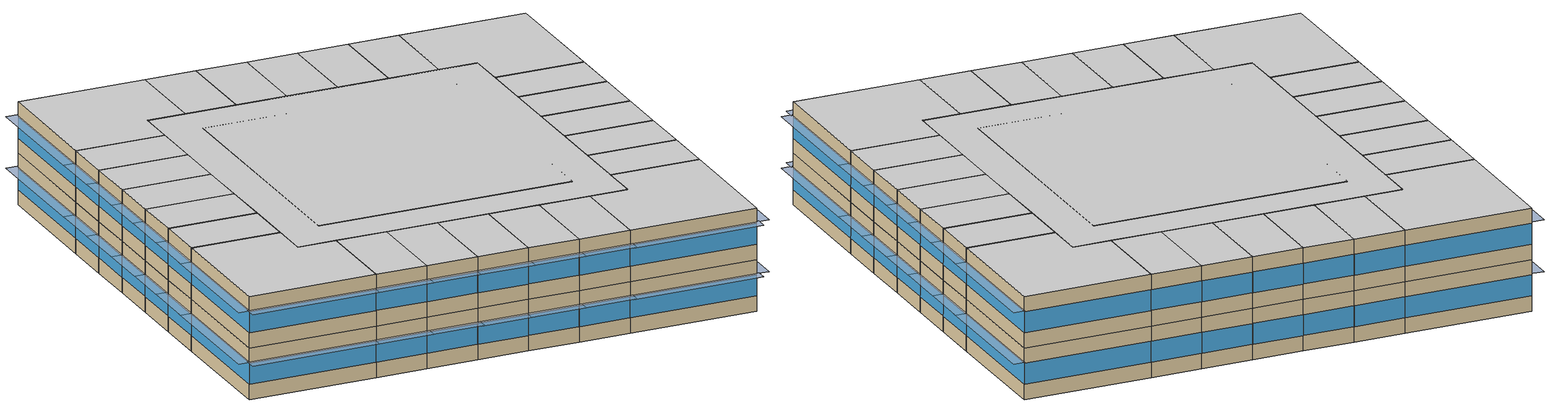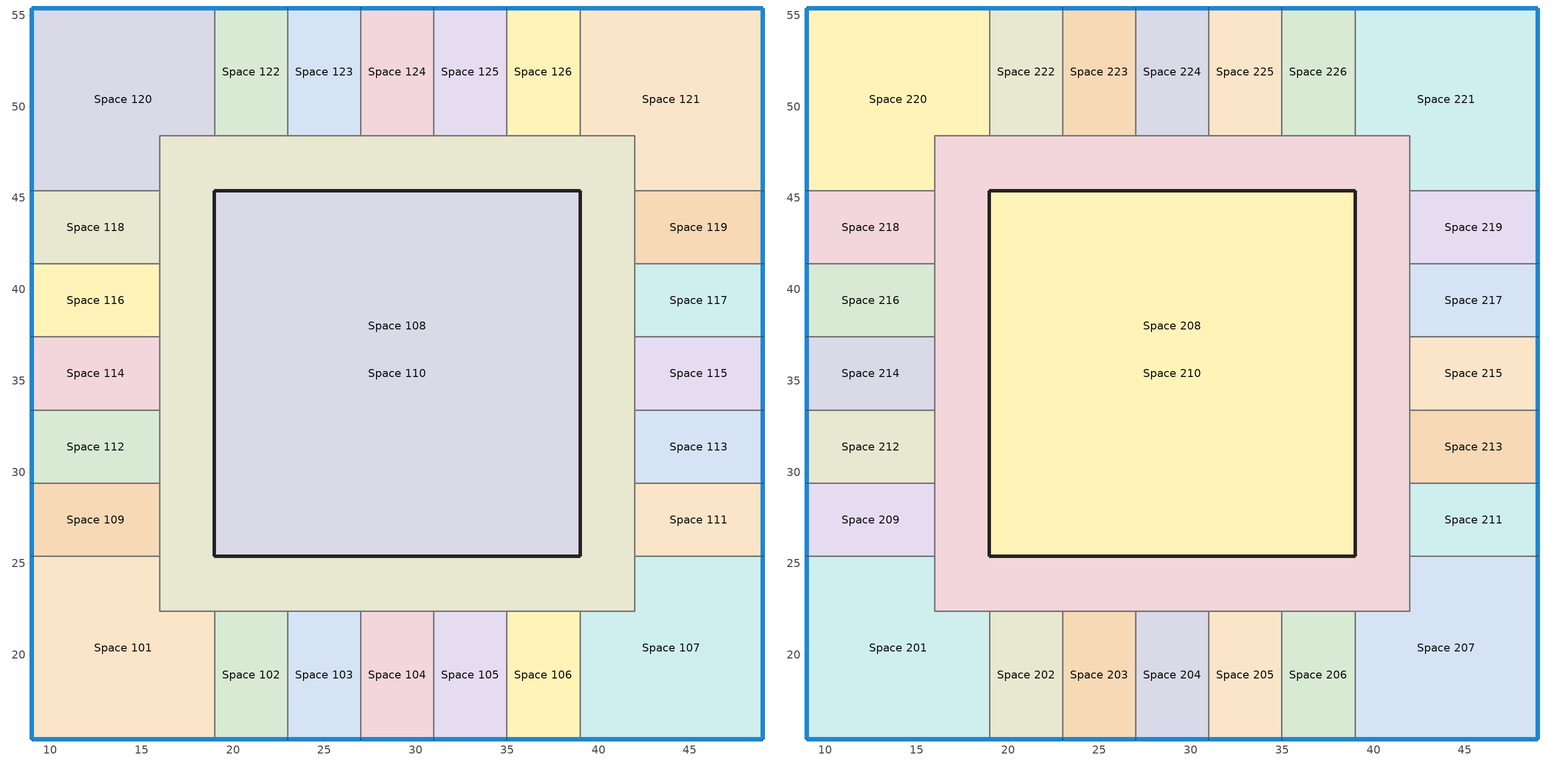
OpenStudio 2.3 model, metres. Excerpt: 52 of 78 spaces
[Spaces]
Space 101
 floor ground: 15.99,25.4 15.99,22.4 18.99,22.4 18.99,15.4 8.99,15.4 8.99,25.4 z0
 wall outside: 8.99,25.4 8.99,15.4 18.99,15.4 z0:4
 wall to Space 109: 15.99,25.4 8.99,25.4 z0:4
 wall to Space 108: 18.99,22.4 15.99,22.4 15.99,25.4 z0:4
 wall to Space 102: 18.99,15.4 18.99,22.4 z0:4
 window: 8.99,25.37 8.99,15.42 / 9.01,15.4 18.96,15.4 z1.2:2.81
Space 102
 floor ground: 22.99,22.4 22.99,15.4 18.99,15.4 18.99,22.4 z0
 wall outside: 18.99,15.4 22.99,15.4 z0:4
 wall to Space 108: 22.99,22.4 18.99,22.4 z0:4
 wall to Space 103: 22.99,15.4 22.99,22.4 z0:4
 window: 19.01,15.4 22.96,15.4 z1.2:2.82
Space 103
 floor ground: 26.99,22.4 26.99,15.4 22.99,15.4 22.99,22.4 z0
 wall outside: 22.99,15.4 26.99,15.4 z0:4
 wall to Space 108: 26.99,22.4 22.99,22.4 z0:4
 wall to Space 104: 26.99,15.4 26.99,22.4 z0:4
 window: 23.01,15.4 26.96,15.4 z1.2:2.82
Space 104
 floor ground: 30.99,22.4 30.99,15.4 26.99,15.4 26.99,22.4 z0
 wall outside: 26.99,15.4 30.99,15.4 z0:4
 wall to Space 108: 30.99,22.4 26.99,22.4 z0:4
 wall to Space 105: 30.99,15.4 30.99,22.4 z0:4
 window: 27.01,15.4 30.96,15.4 z1.2:2.82
Space 105
 floor ground: 34.99,22.4 34.99,15.4 30.99,15.4 30.99,22.4 z0
 wall outside: 30.99,15.4 34.99,15.4 z0:4
 wall to Space 108: 34.99,22.4 30.99,22.4 z0:4
 wall to Space 106: 34.99,15.4 34.99,22.4 z0:4
 window: 31.01,15.4 34.96,15.4 z1.2:2.82
Space 106
 floor ground: 38.99,22.4 38.99,15.4 34.99,15.4 34.99,22.4 z0
 wall outside: 34.99,15.4 38.99,15.4 z0:4
 wall to Space 108: 38.99,22.4 34.99,22.4 z0:4
 wall to Space 107: 38.99,15.4 38.99,22.4 z0:4
 window: 35.01,15.4 38.96,15.4 z1.2:2.82
Space 107
 floor ground: 48.99,25.4 48.99,15.4 38.99,15.4 38.99,22.4 41.99,22.4 41.99,25.4 z0
 wall outside: 38.99,15.4 48.99,15.4 48.99,25.4 z0:4
 wall to Space 108: 41.99,25.4 41.99,22.4 38.99,22.4 z0:4
 wall to Space 111: 48.99,25.4 41.99,25.4 z0:4
 window: 48.99,15.42 48.99,25.37 / 39.01,15.4 48.96,15.4 z1.2:2.81
Space 108
 floor ground: 41.99,48.4 41.99,22.4 15.99,22.4 15.99,48.4 z0
 wall to Space 121: 41.99,45.4 41.99,48.4 38.99,48.4 z0:4
 wall to Space 119: 41.99,41.4 41.99,45.4 z0:4
 wall to Space 117: 41.99,37.4 41.99,41.4 z0:4
 wall to Space 115: 41.99,33.4 41.99,37.4 z0:4
 wall to Space 113: 41.99,29.4 41.99,33.4 z0:4
 wall to Space 111: 41.99,25.4 41.99,29.4 z0:4
 wall to Space 109: 15.99,29.4 15.99,25.4 z0:4
 wall to Space 112: 15.99,33.4 15.99,29.4 z0:4
 wall to Space 114: 15.99,37.4 15.99,33.4 z0:4
 wall to Space 116: 15.99,41.4 15.99,37.4 z0:4
 wall to Space 118: 15.99,45.4 15.99,41.4 z0:4
 wall to Space 120: 18.99,48.4 15.99,48.4 15.99,45.4 z0:4
 wall to Space 122: 22.99,48.4 18.99,48.4 z0:4
 wall to Space 123: 26.99,48.4 22.99,48.4 z0:4
 wall to Space 124: 30.99,48.4 26.99,48.4 z0:4
 wall to Space 125: 34.99,48.4 30.99,48.4 z0:4
 wall to Space 126: 38.99,48.4 34.99,48.4 z0:4
Space 109
 floor ground: 15.99,29.4 15.99,25.4 8.99,25.4 8.99,29.4 z0
 wall outside: 8.99,29.4 8.99,25.4 z0:4
 wall to Space 112: 15.99,29.4 8.99,29.4 z0:4
 window: 8.99,29.37 8.99,25.42 z1.2:2.82
Space 110
 floor ground: 38.99,45.4 38.99,25.4 18.99,25.4 18.99,45.4 z0
 wall outside: 38.99,25.4 38.99,45.4 18.99,45.4 18.99,25.4 38.99,25.4 z0:4
Space 111
 floor ground: 48.99,29.4 48.99,25.4 41.99,25.4 41.99,29.4 z0
 wall outside: 48.99,25.4 48.99,29.4 z0:4
 wall to Space 113: 48.99,29.4 41.99,29.4 z0:4
 window: 48.99,25.42 48.99,29.37 z1.2:2.82
Space 112
 floor ground: 15.99,33.4 15.99,29.4 8.99,29.4 8.99,33.4 z0
 wall outside: 8.99,33.4 8.99,29.4 z0:4
 wall to Space 114: 15.99,33.4 8.99,33.4 z0:4
 window: 8.99,33.37 8.99,29.42 z1.2:2.82
Space 113
 floor ground: 48.99,33.4 48.99,29.4 41.99,29.4 41.99,33.4 z0
 wall outside: 48.99,29.4 48.99,33.4 z0:4
 wall to Space 115: 48.99,33.4 41.99,33.4 z0:4
 window: 48.99,29.42 48.99,33.37 z1.2:2.82
Space 114
 floor ground: 15.99,37.4 15.99,33.4 8.99,33.4 8.99,37.4 z0
 wall outside: 8.99,37.4 8.99,33.4 z0:4
 wall to Space 116: 15.99,37.4 8.99,37.4 z0:4
 window: 8.99,37.37 8.99,33.42 z1.2:2.82
Space 115
 floor ground: 48.99,37.4 48.99,33.4 41.99,33.4 41.99,37.4 z0
 wall outside: 48.99,33.4 48.99,37.4 z0:4
 wall to Space 117: 48.99,37.4 41.99,37.4 z0:4
 window: 48.99,33.42 48.99,37.37 z1.2:2.82
Space 116
 floor ground: 15.99,41.4 15.99,37.4 8.99,37.4 8.99,41.4 z0
 wall outside: 8.99,41.4 8.99,37.4 z0:4
 wall to Space 118: 15.99,41.4 8.99,41.4 z0:4
 window: 8.99,41.37 8.99,37.42 z1.2:2.82
Space 117
 floor ground: 48.99,41.4 48.99,37.4 41.99,37.4 41.99,41.4 z0
 wall outside: 48.99,37.4 48.99,41.4 z0:4
 wall to Space 119: 48.99,41.4 41.99,41.4 z0:4
 window: 48.99,37.42 48.99,41.37 z1.2:2.82
Space 118
 floor ground: 15.99,45.4 15.99,41.4 8.99,41.4 8.99,45.4 z0
 wall outside: 8.99,45.4 8.99,41.4 z0:4
 wall to Space 120: 15.99,45.4 8.99,45.4 z0:4
 window: 8.99,45.37 8.99,41.42 z1.2:2.82
Space 119
 floor ground: 48.99,45.4 48.99,41.4 41.99,41.4 41.99,45.4 z0
 wall outside: 48.99,41.4 48.99,45.4 z0:4
 wall to Space 121: 48.99,45.4 41.99,45.4 z0:4
 window: 48.99,41.42 48.99,45.37 z1.2:2.82
Space 120
 floor ground: 18.99,55.4 18.99,48.4 15.99,48.4 15.99,45.4 8.99,45.4 8.99,55.4 z0
 wall outside: 18.99,55.4 8.99,55.4 8.99,45.4 z0:4
 wall to Space 122: 18.99,48.4 18.99,55.4 z0:4
 window: 8.99,55.37 8.99,45.42 / 18.96,55.4 9.01,55.4 z1.2:2.81
Space 121
 floor ground: 48.99,55.4 48.99,45.4 41.99,45.4 41.99,48.4 38.99,48.4 38.99,55.4 z0
 wall outside: 48.99,45.4 48.99,55.4 38.99,55.4 z0:4
 wall to Space 126: 38.99,55.4 38.99,48.4 z0:4
 window: 48.96,55.4 39.01,55.4 / 48.99,45.42 48.99,55.37 z1.2:2.81
Space 122
 floor ground: 22.99,55.4 22.99,48.4 18.99,48.4 18.99,55.4 z0
 wall outside: 22.99,55.4 18.99,55.4 z0:4
 wall to Space 123: 22.99,48.4 22.99,55.4 z0:4
 window: 22.96,55.4 19.01,55.4 z1.2:2.82
Space 123
 floor ground: 26.99,55.4 26.99,48.4 22.99,48.4 22.99,55.4 z0
 wall outside: 26.99,55.4 22.99,55.4 z0:4
 wall to Space 124: 26.99,48.4 26.99,55.4 z0:4
 window: 26.96,55.4 23.01,55.4 z1.2:2.82
Space 124
 floor ground: 30.99,55.4 30.99,48.4 26.99,48.4 26.99,55.4 z0
 wall outside: 30.99,55.4 26.99,55.4 z0:4
 wall to Space 125: 30.99,48.4 30.99,55.4 z0:4
 window: 30.96,55.4 27.01,55.4 z1.2:2.82
Space 125
 floor ground: 34.99,55.4 34.99,48.4 30.99,48.4 30.99,55.4 z0
 wall outside: 34.99,55.4 30.99,55.4 z0:4
 wall to Space 126: 34.99,48.4 34.99,55.4 z0:4
 window: 34.96,55.4 31.01,55.4 z1.2:2.82
Space 126
 floor ground: 38.99,55.4 38.99,48.4 34.99,48.4 34.99,55.4 z0
 wall outside: 38.99,55.4 34.99,55.4 z0:4
 window: 38.96,55.4 35.01,55.4 z1.2:2.82
Space 201
 floor to Space 101: 15.99,25.4 15.99,22.4 18.99,22.4 18.99,15.4 8.99,15.4 8.99,25.4 z4
 wall outside: 8.99,25.4 8.99,15.4 18.99,15.4 z4:8
 wall to Space 209: 15.99,25.4 8.99,25.4 z4:8
 wall to Space 208: 18.99,22.4 15.99,22.4 15.99,25.4 z4:8
 wall to Space 202: 18.99,15.4 18.99,22.4 z4:8
 window: 8.99,25.37 8.99,15.42 / 9.01,15.4 18.96,15.4 z5.2:6.81
 ceiling to Space 301: 18.99,15.4 18.99,22.4 15.99,22.4 15.99,25.4 8.99,25.4 8.99,15.4 z8
Space 202
 floor to Space 102: 22.99,22.4 22.99,15.4 18.99,15.4 18.99,22.4 z4
 wall outside: 18.99,15.4 22.99,15.4 z4:8
 wall to Space 208: 22.99,22.4 18.99,22.4 z4:8
 wall to Space 203: 22.99,15.4 22.99,22.4 z4:8
 window: 19.01,15.4 22.96,15.4 z5.2:6.82
 ceiling to Space 302: 22.99,15.4 22.99,22.4 18.99,22.4 18.99,15.4 z8
Space 203
 floor to Space 103: 26.99,22.4 26.99,15.4 22.99,15.4 22.99,22.4 z4
 wall outside: 22.99,15.4 26.99,15.4 z4:8
 wall to Space 208: 26.99,22.4 22.99,22.4 z4:8
 wall to Space 204: 26.99,15.4 26.99,22.4 z4:8
 window: 23.01,15.4 26.96,15.4 z5.2:6.82
 ceiling to Space 303: 26.99,15.4 26.99,22.4 22.99,22.4 22.99,15.4 z8
Space 204
 floor to Space 104: 30.99,22.4 30.99,15.4 26.99,15.4 26.99,22.4 z4
 wall outside: 26.99,15.4 30.99,15.4 z4:8
 wall to Space 208: 30.99,22.4 26.99,22.4 z4:8
 wall to Space 205: 30.99,15.4 30.99,22.4 z4:8
 window: 27.01,15.4 30.96,15.4 z5.2:6.82
 ceiling to Space 304: 30.99,15.4 30.99,22.4 26.99,22.4 26.99,15.4 z8
Space 205
 floor to Space 105: 34.99,22.4 34.99,15.4 30.99,15.4 30.99,22.4 z4
 wall outside: 30.99,15.4 34.99,15.4 z4:8
 wall to Space 208: 34.99,22.4 30.99,22.4 z4:8
 wall to Space 206: 34.99,15.4 34.99,22.4 z4:8
 window: 31.01,15.4 34.96,15.4 z5.2:6.82
 ceiling to Space 305: 34.99,15.4 34.99,22.4 30.99,22.4 30.99,15.4 z8
Space 206
 floor to Space 106: 38.99,22.4 38.99,15.4 34.99,15.4 34.99,22.4 z4
 wall outside: 34.99,15.4 38.99,15.4 z4:8
 wall to Space 208: 38.99,22.4 34.99,22.4 z4:8
 wall to Space 207: 38.99,15.4 38.99,22.4 z4:8
 window: 35.01,15.4 38.96,15.4 z5.2:6.82
 ceiling to Space 306: 38.99,15.4 38.99,22.4 34.99,22.4 34.99,15.4 z8
Space 207
 floor to Space 107: 48.99,25.4 48.99,15.4 38.99,15.4 38.99,22.4 41.99,22.4 41.99,25.4 z4
 wall outside: 38.99,15.4 48.99,15.4 48.99,25.4 z4:8
 wall to Space 208: 41.99,25.4 41.99,22.4 38.99,22.4 z4:8
 wall to Space 211: 48.99,25.4 41.99,25.4 z4:8
 window: 39.01,15.4 48.96,15.4 / 48.99,15.42 48.99,25.37 z5.2:6.81
 ceiling to Space 307: 48.99,15.4 48.99,25.4 41.99,25.4 41.99,22.4 38.99,22.4 38.99,15.4 z8
Space 208
 floor to Space 108: 41.99,48.4 41.99,22.4 15.99,22.4 15.99,48.4 z4
 wall to Space 221: 41.99,45.4 41.99,48.4 38.99,48.4 z4:8
 wall to Space 219: 41.99,41.4 41.99,45.4 z4:8
 wall to Space 217: 41.99,37.4 41.99,41.4 z4:8
 wall to Space 215: 41.99,33.4 41.99,37.4 z4:8
 wall to Space 213: 41.99,29.4 41.99,33.4 z4:8
 wall to Space 211: 41.99,25.4 41.99,29.4 z4:8
 wall to Space 209: 15.99,29.4 15.99,25.4 z4:8
 wall to Space 212: 15.99,33.4 15.99,29.4 z4:8
 wall to Space 214: 15.99,37.4 15.99,33.4 z4:8
 wall to Space 216: 15.99,41.4 15.99,37.4 z4:8
 wall to Space 218: 15.99,45.4 15.99,41.4 z4:8
 wall to Space 220: 18.99,48.4 15.99,48.4 15.99,45.4 z4:8
 wall to Space 222: 22.99,48.4 18.99,48.4 z4:8
 wall to Space 223: 26.99,48.4 22.99,48.4 z4:8
 wall to Space 224: 30.99,48.4 26.99,48.4 z4:8
 wall to Space 225: 34.99,48.4 30.99,48.4 z4:8
 wall to Space 226: 38.99,48.4 34.99,48.4 z4:8
 ceiling to Space 308: 41.99,22.4 41.99,48.4 15.99,48.4 15.99,22.4 z8
Space 209
 floor to Space 109: 15.99,29.4 15.99,25.4 8.99,25.4 8.99,29.4 z4
 wall outside: 8.99,29.4 8.99,25.4 z4:8
 wall to Space 212: 15.99,29.4 8.99,29.4 z4:8
 window: 8.99,29.37 8.99,25.42 z5.2:6.82
 ceiling to Space 309: 15.99,25.4 15.99,29.4 8.99,29.4 8.99,25.4 z8
Space 210
 floor to Space 110: 38.99,45.4 38.99,25.4 18.99,25.4 18.99,45.4 z4
 wall outside: 38.99,25.4 38.99,45.4 18.99,45.4 18.99,25.4 38.99,25.4 z4:8
 ceiling to Space 310: 38.99,25.4 38.99,45.4 18.99,45.4 18.99,25.4 z8
Space 211
 floor to Space 111: 48.99,29.4 48.99,25.4 41.99,25.4 41.99,29.4 z4
 wall outside: 48.99,25.4 48.99,29.4 z4:8
 wall to Space 213: 48.99,29.4 41.99,29.4 z4:8
 window: 48.99,25.42 48.99,29.37 z5.2:6.82
 ceiling to Space 311: 48.99,25.4 48.99,29.4 41.99,29.4 41.99,25.4 z8
Space 212
 floor to Space 112: 15.99,33.4 15.99,29.4 8.99,29.4 8.99,33.4 z4
 wall outside: 8.99,33.4 8.99,29.4 z4:8
 wall to Space 214: 15.99,33.4 8.99,33.4 z4:8
 window: 8.99,33.37 8.99,29.42 z5.2:6.82
 ceiling to Space 312: 15.99,29.4 15.99,33.4 8.99,33.4 8.99,29.4 z8
Space 213
 floor to Space 113: 48.99,33.4 48.99,29.4 41.99,29.4 41.99,33.4 z4
 wall outside: 48.99,29.4 48.99,33.4 z4:8
 wall to Space 215: 48.99,33.4 41.99,33.4 z4:8
 window: 48.99,29.42 48.99,33.37 z5.2:6.82
 ceiling to Space 313: 48.99,29.4 48.99,33.4 41.99,33.4 41.99,29.4 z8
Space 214
 floor to Space 114: 15.99,37.4 15.99,33.4 8.99,33.4 8.99,37.4 z4
 wall outside: 8.99,37.4 8.99,33.4 z4:8
 wall to Space 216: 15.99,37.4 8.99,37.4 z4:8
 window: 8.99,37.37 8.99,33.42 z5.2:6.82
 ceiling to Space 314: 15.99,33.4 15.99,37.4 8.99,37.4 8.99,33.4 z8
Space 215
 floor to Space 115: 48.99,37.4 48.99,33.4 41.99,33.4 41.99,37.4 z4
 wall outside: 48.99,33.4 48.99,37.4 z4:8
 wall to Space 217: 48.99,37.4 41.99,37.4 z4:8
 window: 48.99,33.42 48.99,37.37 z5.2:6.82
 ceiling to Space 315: 48.99,33.4 48.99,37.4 41.99,37.4 41.99,33.4 z8
Space 216
 floor to Space 116: 15.99,41.4 15.99,37.4 8.99,37.4 8.99,41.4 z4
 wall outside: 8.99,41.4 8.99,37.4 z4:8
 wall to Space 218: 15.99,41.4 8.99,41.4 z4:8
 window: 8.99,41.37 8.99,37.42 z5.2:6.82
 ceiling to Space 316: 15.99,37.4 15.99,41.4 8.99,41.4 8.99,37.4 z8
Space 217
 floor to Space 117: 48.99,41.4 48.99,37.4 41.99,37.4 41.99,41.4 z4
 wall outside: 48.99,37.4 48.99,41.4 z4:8
 wall to Space 219: 48.99,41.4 41.99,41.4 z4:8
 window: 48.99,37.42 48.99,41.37 z5.2:6.82
 ceiling to Space 317: 48.99,37.4 48.99,41.4 41.99,41.4 41.99,37.4 z8
Space 218
 floor to Space 118: 15.99,45.4 15.99,41.4 8.99,41.4 8.99,45.4 z4
 wall outside: 8.99,45.4 8.99,41.4 z4:8
 wall to Space 220: 15.99,45.4 8.99,45.4 z4:8
 window: 8.99,45.37 8.99,41.42 z5.2:6.82
 ceiling to Space 318: 15.99,41.4 15.99,45.4 8.99,45.4 8.99,41.4 z8
Space 219
 floor to Space 119: 48.99,45.4 48.99,41.4 41.99,41.4 41.99,45.4 z4
 wall outside: 48.99,41.4 48.99,45.4 z4:8
 wall to Space 221: 48.99,45.4 41.99,45.4 z4:8
 window: 48.99,41.42 48.99,45.37 z5.2:6.82
 ceiling to Space 319: 48.99,41.4 48.99,45.4 41.99,45.4 41.99,41.4 z8
Space 220
 floor to Space 120: 18.99,55.4 18.99,48.4 15.99,48.4 15.99,45.4 8.99,45.4 8.99,55.4 z4
 wall outside: 18.99,55.4 8.99,55.4 8.99,45.4 z4:8
 wall to Space 222: 18.99,48.4 18.99,55.4 z4:8
 window: 18.96,55.4 9.01,55.4 / 8.99,55.37 8.99,45.42 z5.2:6.81
 ceiling to Space 320: 15.99,45.4 15.99,48.4 18.99,48.4 18.99,55.4 8.99,55.4 8.99,45.4 z8
Space 221
 floor to Space 121: 48.99,55.4 48.99,45.4 41.99,45.4 41.99,48.4 38.99,48.4 38.99,55.4 z4
 wall outside: 48.99,45.4 48.99,55.4 38.99,55.4 z4:8
 wall to Space 226: 38.99,55.4 38.99,48.4 z4:8
 window: 48.96,55.4 39.01,55.4 / 48.99,45.42 48.99,55.37 z5.2:6.81
 ceiling to Space 321: 48.99,45.4 48.99,55.4 38.99,55.4 38.99,48.4 41.99,48.4 41.99,45.4 z8
Space 222
 floor to Space 122: 22.99,55.4 22.99,48.4 18.99,48.4 18.99,55.4 z4
 wall outside: 22.99,55.4 18.99,55.4 z4:8
 wall to Space 223: 22.99,48.4 22.99,55.4 z4:8
 window: 22.96,55.4 19.01,55.4 z5.2:6.82
 ceiling to Space 322: 22.99,48.4 22.99,55.4 18.99,55.4 18.99,48.4 z8
Space 223
 floor to Space 123: 26.99,55.4 26.99,48.4 22.99,48.4 22.99,55.4 z4
 wall outside: 26.99,55.4 22.99,55.4 z4:8
 wall to Space 224: 26.99,48.4 26.99,55.4 z4:8
 window: 26.96,55.4 23.01,55.4 z5.2:6.82
 ceiling to Space 323: 26.99,48.4 26.99,55.4 22.99,55.4 22.99,48.4 z8
Space 224
 floor to Space 124: 30.99,55.4 30.99,48.4 26.99,48.4 26.99,55.4 z4
 wall outside: 30.99,55.4 26.99,55.4 z4:8
 wall to Space 225: 30.99,48.4 30.99,55.4 z4:8
 window: 30.96,55.4 27.01,55.4 z5.2:6.82
 ceiling to Space 324: 30.99,48.4 30.99,55.4 26.99,55.4 26.99,48.4 z8
Space 225
 floor to Space 125: 34.99,55.4 34.99,48.4 30.99,48.4 30.99,55.4 z4
 wall outside: 34.99,55.4 30.99,55.4 z4:8
 wall to Space 226: 34.99,48.4 34.99,55.4 z4:8
 window: 34.96,55.4 31.01,55.4 z5.2:6.82
 ceiling to Space 325: 34.99,48.4 34.99,55.4 30.99,55.4 30.99,48.4 z8
Space 226
 floor to Space 126: 38.99,55.4 38.99,48.4 34.99,48.4 34.99,55.4 z4
 wall outside: 38.99,55.4 34.99,55.4 z4:8
 window: 38.96,55.4 35.01,55.4 z5.2:6.82
 ceiling to Space 326: 38.99,48.4 38.99,55.4 34.99,55.4 34.99,48.4 z8
shading: 19.12,14.51 19.12,15.4 8.85,15.4 8.85,14.51 z2.97; 31.12,14.5 31.12,15.4 26.85,15.4 26.85,14.5 z6.98; 23.12,14.5 23.12,15.4 18.85,15.4 18.85,14.5 z2.98; 8.99,37.26 8.99,41.53 8.09,41.53 8.09,37.26 z2.98; 8.99,25.26 8.99,29.53 8.09,29.53 8.09,25.26 z2.98; 49.88,37.26 49.88,41.53 48.99,41.53 48.99,37.26 z2.98; 8.99,33.26 8.99,37.53 8.09,37.53 8.09,33.26 z2.98; 8.99,29.26 8.99,33.53 8.09,33.53 8.09,29.26 z2.98; 19.12,14.51 19.12,15.4 8.85,15.4 8.85,14.51 z6.97; 49.88,29.26 49.88,33.53 48.99,33.53 48.99,29.26 z2.98; 49.88,41.26 49.88,45.53 48.99,45.53 48.99,41.26 z2.98; 8.99,45.26 8.99,55.53 8.1,55.53 8.1,45.26 z2.97; 35.12,14.5 35.12,15.4 30.85,15.4 30.85,14.5 z2.98; 49.12,14.51 49.12,15.4 38.85,15.4 38.85,14.51 z2.97; 8.99,15.26 8.99,25.53 8.1,25.53 8.1,15.26 z6.97; 8.99,25.26 8.99,29.53 8.09,29.53 8.09,25.26 z6.98; 49.88,25.26 49.88,29.53 48.99,29.53 48.99,25.26 z6.98; 49.12,14.51 49.12,15.4 38.85,15.4 38.85,14.51 z6.97; 27.12,14.5 27.12,15.4 22.85,15.4 22.85,14.5 z2.98; 49.88,41.26 49.88,45.53 48.99,45.53 48.99,41.26 z6.98; 8.99,45.26 8.99,55.53 8.1,55.53 8.1,45.26 z6.97; 49.88,25.26 49.88,29.53 48.99,29.53 48.99,25.26 z2.98; 49.88,29.26 49.88,33.53 48.99,33.53 48.99,29.26 z6.98; 49.87,45.26 49.87,55.53 48.99,55.53 48.99,45.26 z6.97; 8.99,29.26 8.99,33.53 8.09,33.53 8.09,29.26 z6.98; 8.99,37.26 8.99,41.53 8.09,41.53 8.09,37.26 z6.98; 49.88,37.26 49.88,41.53 48.99,41.53 48.99,37.26 z6.98; 49.87,15.26 49.87,25.53 48.99,25.53 48.99,15.26 z6.97; 8.99,15.26 8.99,25.53 8.1,25.53 8.1,15.26 z2.97; 8.99,41.26 8.99,45.53 8.09,45.53 8.09,41.26 z6.98; 8.99,33.26 8.99,37.53 8.09,37.53 8.09,33.26 z6.98; 39.12,14.5 39.12,15.4 34.85,15.4 34.85,14.5 z2.98; 49.88,33.26 49.88,37.53 48.99,37.53 48.99,33.26 z6.98; 31.12,14.5 31.12,15.4 26.85,15.4 26.85,14.5 z2.98; 8.99,41.26 8.99,45.53 8.09,45.53 8.09,41.26 z2.98; 49.87,45.26 49.87,55.53 48.99,55.53 48.99,45.26 z2.97; 35.12,14.5 35.12,15.4 30.85,15.4 30.85,14.5 z6.98; 23.12,14.5 23.12,15.4 18.85,15.4 18.85,14.5 z6.98; 27.12,14.5 27.12,15.4 22.85,15.4 22.85,14.5 z6.98; 39.12,14.5 39.12,15.4 34.85,15.4 34.85,14.5 z6.98; 49.88,33.26 49.88,37.53 48.99,37.53 48.99,33.26 z2.98; 49.87,15.26 49.87,25.53 48.99,25.53 48.99,15.26 z2.97
[Building]
Building 1: Default Construction Set=189.1-2009 - CZ5 - Office
[Site]
Piacenza: Latitude {deg}=44.92; Longitude {deg}=9.73; Time Zone {hr}=1; Elevation {m}=134
[ClimateZones]
Climate Zone Institution Name 1=ASHRAE; Climate Zone Document Name 1=ANSI/ASHRAE Standard 169; Climate Zone Document Year 1=2006; Climate Zone Value 1=4B; Climate Zone Institution Name 2=CEC; Climate Zone Document Name 2=California Climate Zone Descriptions; Climate Zone Document Year 2=1995
[SizingPeriod:DesignDay] Barometric Pressure {Pa}=99726; Sky Clearness=0; Rain Indicator=0; Snow Indicator=0; Day of Month=21; Daylight Saving Time Indicator=0; Dry-Bulb Temperature Range Modifier Type=DefaultMultipliers
Name | Maximum Dry-Bulb Temperature {C} | Daily Dry-Bulb Temperature Range {deltaC} | Humidity Indicating Conditions at Maximum Dry-Bulb | Wind Speed {m/s} | Wind Direction {deg} | Month | Day Type | Humidity Indicating Type | Solar Model Indicator | ASHRAE Taub | ASHRAE Taud
Piacenza Ann Htg 99.6% Condns DB | -6.1 | 0 | -6.1 | 2 | 250 | 1 | WinterDesignDay | Wetbulb | ASHRAEClearSky
Piacenza Ann Hum_n 99.6% Condns DP=>MCDB | 3.5 | 0 | -11.3 | 2 | 250 | 1 | WinterDesignDay | Dewpoint | ASHRAEClearSky
Piacenza Ann Htg Wind 99.6% Condns WS=>MCDB | 5.8 | 0 | 5.8 | 8.9 | 250 | 1 | WinterDesignDay | Wetbulb | ASHRAEClearSky
Piacenza Ann Clg .4% Condns DB=>MWB | 33.1 | 11.9 | 22.7 | 2.3 | 90 | 8 | SummerDesignDay | Wetbulb | ASHRAETau | 0.48 | 1.935
Piacenza Ann Clg .4% Condns WB=>MDB | 30.1 | 11.9 | 24.6 | 2.3 | 90 | 8 | SummerDesignDay | Wetbulb | ASHRAETau | 0.48 | 1.935
Piacenza Ann Clg .4% Condns DP=>MDB | 27.4 | 11.9 | 23 | 2.3 | 90 | 8 | SummerDesignDay | Dewpoint | ASHRAETau | 0.48 | 1.935
Piacenza Ann Clg .4% Condns Enth=>MDB | 30.3 | 11.9 | 74900 | 2.3 | 90 | 8 | SummerDesignDay | Enthalpy | ASHRAETau | 0.48 | 1.935
[DefaultConstructionSet] Interior Partition Construction=Interior Partition
Name | Default Exterior Surface Constructions | Default Interior Surface Constructions | Default Ground Contact Surface Constructions | Default Exterior SubSurface Constructions | Default Interior SubSurface Constructions
189.1-2009 - CZ5 - Office | Default Surface Constructions 13 | Default Surface Constructions 14 | Default Surface Constructions 15 | Default Sub Surface Constructions 9 | Default Sub Surface Constructions 10
189.1-2009 - CZ1 - walmod2 with wood instead of insulation | Default Surface Constructions 37 | Default Surface Constructions 38 | Default Surface Constructions 39 | Default Sub Surface Constructions 25 | Default Sub Surface Constructions 26
[Construction]
ExtSlabCarpet 4in ClimateZone 1-8: MAT-CC05 4 HW CONCRETE, CP02 CARPET PAD
ASHRAE 189.1-2009 ExtRoof IEAD ClimateZone 1: Roof Membrane, Roof Insulation [18], Metal Decking
Interior Floor: F16 Acoustic tile, F05 Ceiling air space resistance, M11 100mm lightweight concrete
Interior Wall: G01a 19mm gypsum board, F04 Wall air space resistance, G01a 19mm gypsum board
Interior Ceiling: M11 100mm lightweight concrete, F05 Ceiling air space resistance, F16 Acoustic tile
ASHRAE 189.1-2009 ExtWindow ClimateZone 1: Theoretical Glass [167]
Exterior Door: F08 Metal surface, I01 25mm insulation board
Interior Window: Clear 3mm
Interior Door; Interior Partition: G05 25mm wood
ASHRAE 189.1-2009 ExtRoof IEAD ClimateZone 2-5: Roof Membrane, Roof Insulation [21], Metal Decking
ASHRAE 189.1-2009 ExtWindow ClimateZone 4-5: Theoretical Glass [207]
ASHRAE 189.1-2009 ExtWall Mass ClimateZone 5: 1IN Stucco, 8IN Concrete HW, Wall Insulation [40], 1/2IN Gypsum
ASHRAE 189.1-2009 ExtWall Mass ClimateZone 3 with wood instead of insulation: 1IN Stucco, 8IN Concrete HW, G05 25mm wood 5.66m, 1/2IN Gypsum
[Material] Thermal Absorptance=0.9
Name | Roughness | Thickness {m} | Conductivity {W/m-K} | Density {kg/m3} | Specific Heat {J/kg-K} | Solar Absorptance | Visible Absorptance
MAT-CC05 4 HW CONCRETE | Rough | 0.1016 | 1.311 | 2240 | 836.8 | 0.85 | 0.85
1IN Stucco | Smooth | 0.0253 | 0.6918 | 1858 | 837 | 0.92 | 0.92
8IN Concrete HW | MediumRough | 0.2033 | 1.7296 | 2243 | 837 | 0.65 | 0.65
1/2IN Gypsum | Smooth | 0.0127 | 0.16 | 784.9 | 830 | 0.4 | 0.4
Roof Membrane | VeryRough | 0.0095 | 0.16 | 1121.29 | 1460 | 0.7 | 0.7
Roof Insulation [18] | MediumRough | 0.1693 | 0.049 | 265 | 836.8 | 0.7 | 0.7
Metal Decking | MediumSmooth | 0.0015 | 45.006 | 7680 | 418.4 | 0.6 | 0.6
F16 Acoustic tile | MediumSmooth | 0.0191 | 0.06 | 368 | 590 | 0.3 | 0.3
M11 100mm lightweight concrete | MediumRough | 0.1016 | 0.53 | 1280 | 840 | 0.5 | 0.5
G01a 19mm gypsum board | MediumSmooth | 0.019 | 0.16 | 800 | 1090 | 0.4 | 0.4
F08 Metal surface | Smooth | 0.0008 | 45.28 | 7824 | 500 | 0.7 | 0.7
I01 25mm insulation board | MediumRough | 0.0254 | 0.03 | 43 | 1210 | 0.6 | 0.6
G05 25mm wood | MediumSmooth | 0.0254 | 0.15 | 608 | 1630 | 0.5 | 0.5
Roof Insulation [21] | MediumRough | 0.2105 | 0.049 | 265 | 836.8 | 0.7 | 0.7
Wall Insulation [40] | MediumRough | 0.0794 | 0.0432 | 91 | 837 | 0.5 | 0.5
G05 25mm wood 5.66m | MediumSmooth | 0.0566 | 0.15 | 608 | 1630 | 0.5 | 0.5
[Material:NoMass]
CP02 CARPET PAD: Roughness=Smooth; Thermal Resistance {m2-K/W}=0.1; Thermal Absorptance=0.9; Solar Absorptance=0.8; Visible Absorptance=0.8
[Material:AirGap]
Name | Thermal Resistance {m2-K/W}
F05 Ceiling air space resistance | 0.18
F04 Wall air space resistance | 0.15
[WindowMaterial:Glazing] Optical Data Type=SpectralAverage; Thickness {m}=0.003; Back Side Solar Reflectance at Normal Incidence=0; Back Side Visible Reflectance at Normal Incidence=0; Infrared Transmittance at Normal Incidence=0; Dirt Correction Factor for Solar and Visible Transmittance=1; Solar Diffusing=No
Name | Solar Transmittance at Normal Incidence | Front Side Solar Reflectance at Normal Incidence | Visible Transmittance at Normal Incidence | Front Side Visible Reflectance at Normal Incidence | Front Side Infrared Hemispherical Emissivity | Back Side Infrared Hemispherical Emissivity | Conductivity {W/m-K}
Theoretical Glass [167] | 0.2374 | 0.7126 | 0.2512 | 0.6988 | 0.985 | 0.985 | 2.1073
Clear 3mm | 0.837 | 0.075 | 0.898 | 0.081 | 0.84 | 0.84 | 0.9
Theoretical Glass [207] | 0.3311 | 0.6189 | 0.44 | 0.51 | 0.9 | 0.9 | 0.0133
[DefaultSurfaceConstructions]
Name | Floor Construction | Wall Construction | Roof Ceiling Construction
Default Surface Constructions 13 | ExtSlabCarpet 4in ClimateZone 1-8 | ASHRAE 189.1-2009 ExtWall Mass ClimateZone 5 | ASHRAE 189.1-2009 ExtRoof IEAD ClimateZone 2-5
Default Surface Constructions 14; Default Surface Constructions 38 | Interior Floor | Interior Wall | Interior Ceiling
Default Surface Constructions 15; Default Surface Constructions 39 | ExtSlabCarpet 4in ClimateZone 1-8 | ExtSlabCarpet 4in ClimateZone 1-8 | ExtSlabCarpet 4in ClimateZone 1-8
Default Surface Constructions 37 | ExtSlabCarpet 4in ClimateZone 1-8 | ASHRAE 189.1-2009 ExtWall Mass ClimateZone 3 with wood instead of insulation | ASHRAE 189.1-2009 ExtRoof IEAD ClimateZone 1
[DefaultSubSurfaceConstructions]
Name | Fixed Window Construction | Operable Window Construction | Door Construction | Tubular Daylight Dome Construction | Tubular Daylight Diffuser Construction
Default Sub Surface Constructions 9 | ASHRAE 189.1-2009 ExtWindow ClimateZone 4-5 | ASHRAE 189.1-2009 ExtWindow ClimateZone 4-5 | Exterior Door | Interior Window | Interior Window
Default Sub Surface Constructions 10; Default Sub Surface Constructions 26 | Interior Window | Interior Window | Interior Door
Default Sub Surface Constructions 25 | ASHRAE 189.1-2009 ExtWindow ClimateZone 1 |  | Exterior Door | Interior Window | Interior Window
[WindowMaterial:Blind]
Window Material Blind 1: Slat Width {m}=0.025; Slat Separation {m}=0.01875; Front Side Slat Beam Solar Reflectance=0.5; Back Side Slat Beam Solar Reflectance=0.5; Front Side Slat Diffuse Solar Reflectance=0.5; Back Side Slat Diffuse Solar Reflectance=0.5; Slat Beam Visible Transmittance=0
[SpaceType] Standards Building Type=Office
Name | Default Schedule Set | Design Specification Outdoor Air Object | Standards Space Type
189.1-2009 - Office - BreakRoom - CZ1-3 | 189.1-2009 - Office - BreakRoom - CZ1-3 Schedule Set | 189.1-2009 - Office - BreakRoom - CZ1-3 Ventilation | BreakRoom
189.1-2009 - Office - ClosedOffice - CZ1-3 | OurModified_ClosedOffice(ROOMS) - CZ1-3 Schedule Set | 189.1-2009 - Office - ClosedOffice - CZ1-3 Ventilation | ClosedOffice
189.1-2009 - Office - Conference - CZ1-3 | OurModified_Conference - CZ1-3 Schedule Set | 189.1-2009 - Office - Conference - CZ1-3 Ventilation | Conference
189.1-2009 - Office - Corridor - CZ1-3 | 189.1-2009 - Office - Corridor - CZ1-3 Schedule Set | 189.1-2009 - Office - Corridor - CZ1-3 Ventilation | Corridor
189.1-2009 - Office - Restroom - CZ1-3 | OurModified_Restroom - CZ1-3 Schedule Set | 189.1-2009 - Office - Restroom - CZ1-3 Ventilation | Restroom
189.1-2009 - Office - Stair - CZ1-3 | OurModified_Stair - CZ1-3 Schedule Set | 189.1-2009 - Office - Stair - CZ1-3 Ventilation | Stair
[DefaultScheduleSet] Infiltration Schedule=Office Infil Quarter On
Name | Number of People Schedule | People Activity Level Schedule | Lighting Schedule | Electric Equipment Schedule
189.1-2009 - Office - BreakRoom - CZ1-3 Schedule Set | Office Misc Occ | Office Activity | Office Bldg Light | Office Bldg Equip
OurModified_ClosedOffice(ROOMS) - CZ1-3 Schedule Set; OurModified_Conference - CZ1-3 Schedule Set; OurModified_Restroom - CZ1-3 Schedule Set | OurModifiedWorkOccp | OurModifiedActivity | OurModifiedOfficeLight | OurModifiedEquip
189.1-2009 - Office - Corridor - CZ1-3 Schedule Set | Office Work Occ | Office Activity | Office Bldg Light | Office Bldg Equip
OurModified_Stair - CZ1-3 Schedule Set |  |  | OurModifiedOfficeLight
[Lights:Definition]
OurModifiedLight- CZ1-3 Lights Definition: Design Level Calculation Method=Watts/Area; Watts per Space Floor Area {W/m2}=8
[Lights] Lights Definition=OurModifiedLight- CZ1-3 Lights Definition
Name | Space or SpaceType | Schedule
189.1-2009 - Office - BreakRoom - CZ1-3 Lights | 189.1-2009 - Office - BreakRoom - CZ1-3 | OurModifiedOfficeLight
189.1-2009 - Office - ClosedOffice - CZ1-3 Lights | 189.1-2009 - Office - ClosedOffice - CZ1-3
189.1-2009 - Office - Conference - CZ1-3 Lights | 189.1-2009 - Office - Conference - CZ1-3
189.1-2009 - Office - Corridor - CZ1-3 Lights | 189.1-2009 - Office - Corridor - CZ1-3 | OurModifiedOfficeLight
189.1-2009 - Office - Restroom - CZ1-3 Lights | 189.1-2009 - Office - Restroom - CZ1-3
189.1-2009 - Office - Stair - CZ1-3 Lights | 189.1-2009 - Office - Stair - CZ1-3
[DesignSpecification:OutdoorAir] Outdoor Air Method=Sum
Name | Outdoor Air Flow per Person {m3/s-person} | Outdoor Air Flow per Floor Area {m3/s-m2}
189.1-2009 - Office - BreakRoom - CZ1-3 Ventilation | 0.00707921
189.1-2009 - Office - ClosedOffice - CZ1-3 Ventilation; 189.1-2009 - Office - Conference - CZ1-3 Ventilation | 0.00943895
189.1-2009 - Office - Corridor - CZ1-3 Ventilation; 189.1-2009 - Office - Stair - CZ1-3 Ventilation |  | 0.000254
189.1-2009 - Office - Restroom - CZ1-3 Ventilation |  | 0.0048768
[People:Definition] Number of People Calculation Method=People/Area; Fraction Radiant=0.3
Name | People per Space Floor Area {person/m2}
OurModifiedCorridor - CZ1-3 People Definition | 0.005
OurModifiedRestroom - CZ1-3 People Definition | 0.0392157
OurModifiedBreakRoom(RelaxingArea) - CZ1-3 People Definition 1 | 0.03
OurModifiedClosedOffice(Companies) - CZ1-3 People Definition 1 | 0.1
OurModified_Conference - CZ1-3 People Definition 1 | 0.538196
[People]
Name | People Definition | Space or SpaceType | Number of People Schedule
189.1-2009 - Office - BreakRoom - CZ1-3 People | OurModifiedBreakRoom(RelaxingArea) - CZ1-3 People Definition 1 | 189.1-2009 - Office - BreakRoom - CZ1-3 | OurModifiedWorkOccp
189.1-2009 - Office - ClosedOffice - CZ1-3 People | OurModifiedClosedOffice(Companies) - CZ1-3 People Definition 1 | 189.1-2009 - Office - ClosedOffice - CZ1-3
189.1-2009 - Office - Conference - CZ1-3 People | OurModified_Conference - CZ1-3 People Definition 1 | 189.1-2009 - Office - Conference - CZ1-3
189.1-2009 - Office - Corridor - CZ1-3 People | OurModifiedCorridor - CZ1-3 People Definition | 189.1-2009 - Office - Corridor - CZ1-3 | OurModifiedWorkOccp
189.1-2009 - Office - Restroom - CZ1-3 People | OurModifiedRestroom - CZ1-3 People Definition | 189.1-2009 - Office - Restroom - CZ1-3
[SpaceInfiltration:DesignFlowRate] Design Flow Rate Calculation Method=Flow/ExteriorArea; Flow per Exterior Surface Area {m3/s-m2}=0.00030226
Name | Space or SpaceType | Schedule
189.1-2009 - Office - BreakRoom - CZ1-3 Infiltration | 189.1-2009 - Office - BreakRoom - CZ1-3 | Office Infil Quarter On
189.1-2009 - Office - ClosedOffice - CZ1-3 Infiltration | 189.1-2009 - Office - ClosedOffice - CZ1-3
189.1-2009 - Office - Conference - CZ1-3 Infiltration | 189.1-2009 - Office - Conference - CZ1-3
189.1-2009 - Office - Corridor - CZ1-3 Infiltration | 189.1-2009 - Office - Corridor - CZ1-3
189.1-2009 - Office - Restroom - CZ1-3 Infiltration | 189.1-2009 - Office - Restroom - CZ1-3
189.1-2009 - Office - Stair - CZ1-3 Infiltration | 189.1-2009 - Office - Stair - CZ1-3
[ElectricEquipment:Definition] Design Level Calculation Method=Watts/Area
Name | Watts per Space Floor Area {W/m2}
189.1-2009 - Office - BreakRoom - CZ1-3 Electric Equipment Definition | 48.007
189.1-2009 - Office - ClosedOffice - CZ1-3 Electric Equipment Definition | 6.8889
189.1-2009 - Office - Conference - CZ1-3 Electric Equipment Definition | 3.98265
189.1-2009 - Office - Corridor - CZ1-3 Electric Equipment Definition | 1.72223
189.1-2009 - Office - Restroom - CZ1-3 Electric Equipment Definition | 0.753474
[ElectricEquipment]
Name | Electric Equipment Definition | Space or SpaceType | Schedule
189.1-2009 - Office - BreakRoom - CZ1-3 Electric Equipment | 189.1-2009 - Office - BreakRoom - CZ1-3 Electric Equipment Definition | 189.1-2009 - Office - BreakRoom - CZ1-3 | OurModifiedEquip
189.1-2009 - Office - ClosedOffice - CZ1-3 Electric Equipment | 189.1-2009 - Office - ClosedOffice - CZ1-3 Electric Equipment Definition | 189.1-2009 - Office - ClosedOffice - CZ1-3
189.1-2009 - Office - Conference - CZ1-3 Electric Equipment | 189.1-2009 - Office - Conference - CZ1-3 Electric Equipment Definition | 189.1-2009 - Office - Conference - CZ1-3
189.1-2009 - Office - Corridor - CZ1-3 Electric Equipment | 189.1-2009 - Office - Corridor - CZ1-3 Electric Equipment Definition | 189.1-2009 - Office - Corridor - CZ1-3 | OurModifiedEquip
189.1-2009 - Office - Restroom - CZ1-3 Electric Equipment | 189.1-2009 - Office - Restroom - CZ1-3 Electric Equipment Definition | 189.1-2009 - Office - Restroom - CZ1-3
[ThermostatSetpoint:DualSetpoint] Heating Setpoint Temperature Schedule=Medium Office HtgSetp; Cooling Setpoint Temperature Schedule=Medium Office ClgSetp
Thermal Zone 1 Thermostat 1; Thermal Zone 2 Thermostat; Thermal Zone 3 Thermostat; Thermal Zone 4 Thermostat; Thermal Zone 5 Thermostat; Thermal Zone 6 Thermostat 1; Thermal Zone 7 Thermostat; Thermal Zone 8 Thermostat; Thermal Zone 9 Thermostat; Thermal Zone 10 Thermostat
[ShadingControl]
Shading Control 1: Shading Type=InteriorBlind; Shading Device Material=Window Material Blind 1
[BuildingStory] Nominal Floor to Floor Height {m}=4
Name | Nominal Z Coordinate {m}
Building Story 1 | 0
Building Story 2 | 4
[Space] Default Construction Set=189.1-2009 - CZ1 - walmod2 with wood instead of insulation
Name | Space Type | Building Story | Thermal Zone
Space 101; Space 107; Space 121 | 189.1-2009 - Office - Restroom - CZ1-3 | Building Story 1 | Thermal Zone 2
Space 102; Space 103; Space 104; Space 105; Space 106; Space 109; Space 111; Space 112; Space 113; Space 114; Space 115; Space 116; Space 117; Space 118; Space 119; Space 122; Space 123; Space 124; Space 125; Space 126 | 189.1-2009 - Office - ClosedOffice - CZ1-3 | Building Story 1 | Thermal Zone 1
Space 108 | 189.1-2009 - Office - Corridor - CZ1-3 | Building Story 1 | Thermal Zone 4
Space 110 | 189.1-2009 - Office - BreakRoom - CZ1-3 | Building Story 1 | Thermal Zone 5
Space 120 | 189.1-2009 - Office - Stair - CZ1-3 | Building Story 1 | Thermal Zone 3
Space 201; Space 207; Space 221 | 189.1-2009 - Office - Restroom - CZ1-3 | Building Story 2 | Thermal Zone 7
Space 202; Space 203; Space 204; Space 205; Space 206; Space 209; Space 211; Space 212; Space 213; Space 214; Space 215; Space 216; Space 217; Space 218; Space 219; Space 222; Space 223; Space 224; Space 225; Space 226 | 189.1-2009 - Office - ClosedOffice - CZ1-3 | Building Story 2 | Thermal Zone 6
Space 208 | 189.1-2009 - Office - Corridor - CZ1-3 | Building Story 2 | Thermal Zone 9
Space 210 | 189.1-2009 - Office - Conference - CZ1-3 | Building Story 2 | Thermal Zone 10
Space 220 | 189.1-2009 - Office - Stair - CZ1-3 | Building Story 2 | Thermal Zone 8
[ThermalZone] Use Ideal Air Loads=Yes
Name | Thermostat
Thermal Zone 1 | Thermal Zone 1 Thermostat 1
Thermal Zone 2 | Thermal Zone 2 Thermostat
Thermal Zone 3 | Thermal Zone 3 Thermostat
Thermal Zone 4 | Thermal Zone 4 Thermostat
Thermal Zone 5 | Thermal Zone 5 Thermostat
Thermal Zone 6 | Thermal Zone 6 Thermostat 1
Thermal Zone 7 | Thermal Zone 7 Thermostat
Thermal Zone 8 | Thermal Zone 8 Thermostat
Thermal Zone 9 | Thermal Zone 9 Thermostat
Thermal Zone 10 | Thermal Zone 10 Thermostat
[Sizing:Zone] Zone Cooling Design Supply Air Temperature Input Method=SupplyAirTemperature; Zone Cooling Design Supply Air Temperature {C}=14; Zone Cooling Design Supply Air Temperature Difference {deltaC}=11.11; Zone Heating Design Supply Air Temperature Input Method=SupplyAirTemperature; Zone Heating Design Supply Air Temperature {C}=40; Zone Heating Design Supply Air Temperature Difference {deltaC}=11.11; Zone Cooling Design Supply Air Humidity Ratio {kg-H2O/kg-air}=0.0085; Zone Heating Design Supply Air Humidity Ratio {kg-H2O/kg-air}=0.008; Cooling Design Air Flow Method=DesignDay; Heating Design Air Flow Method=DesignDay; Account for Dedicated Outdoor Air System=No; Dedicated Outdoor Air System Control Strategy=NeutralSupplyAir; Dedicated Outdoor Air Low Setpoint Temperature for Design {C}=autosize; Dedicated Outdoor Air High Setpoint Temperature for Design {C}=autosize
Thermal Zone 1; Thermal Zone 2; Thermal Zone 3; Thermal Zone 4; Thermal Zone 5; Thermal Zone 6; Thermal Zone 7; Thermal Zone 8; Thermal Zone 9; Thermal Zone 10; Thermal Zone 11; Thermal Zone 12; Thermal Zone 13; Thermal Zone 14; Thermal Zone 15
[Schedule:Ruleset]
Name | Default Day Schedule | Summer Design Day Schedule | Winter Design Day Schedule
Office Bldg Light | Office Bldg Light Default Schedule | Office Bldg Light Summer Design Day | Office Bldg Light Winter Design Day
Office Misc Occ | Office Bldg Occ Default Schedule 1 | Office Bldg Occ Summer Design Day 1 | Office Bldg Occ Winter Design Day 1
Office Activity | Office Activity Default Schedule | Office Activity Summer Design Day | Office Activity Winter Design Day
Office Infil Quarter On | Office Infil Quarter On Default Schedule | Office Infil Quarter On Summer Design Day | Office Infil Quarter On Winter Design Day
Office Bldg Equip | Office Bldg Equip Default Schedule | Office Bldg Equip Summer Design Day | Office Bldg Equip Winter Design Day
Medium Office HtgSetp | Medium Office HtgSetp Default Schedule | Medium Office HtgSetp Summer Design Day | Medium Office HtgSetp Winter Design Day
Medium Office ClgSetp | Medium Office ClgSetp Default Schedule | Medium Office ClgSetp Summer Design Day | Medium Office ClgSetp Winter Design Day
Office Work Occ | Office Bldg Occ Default Schedule | Office Bldg Occ Summer Design Day | Office Bldg Occ Winter Design Day
OurModifiedWorkOccp | Office Bldg Occ Default Schedule 2 | Office Bldg Occ Summer Design Day 2 | Office Bldg Occ Winter Design Day 2
OurModifiedOfficeLight | Office Bldg Light Default Schedule 1 | Office Bldg Light Summer Design Day 1 | Office Bldg Light Winter Design Day 1
OurModifiedEquip | Office Bldg Equip Default Schedule 1 | Office Bldg Equip Summer Design Day 1 | Office Bldg Equip Winter Design Day 1
OurModifiedActivity | Office Activity Default Schedule 1 | Office Activity Summer Design Day 1 | Office Activity Winter Design Day 1
[Schedule:Day]
Office Bldg Light Default Schedule: 5, 0, 0.05, 7, 0, 0.1, 8, 0, 0.3, 17, 0, 0.9, 18, 0, 0.7, 20, 0, 0.5, 22, 0, 0.3, 23, 0, 0.1, 24, 0, 0.05
Office Bldg Light Summer Design Day; Office Infil Quarter On Rule 1 Day Schedule; Office Bldg Equip Summer Design Day; Office Bldg Light Summer Design Day 1; Office Bldg Equip Summer Design Day 1: 24, 0, 1
Office Bldg Light Winter Design Day; Office Bldg Occ Winter Design Day 1; Office Bldg Occ Rule 1 Day Schedule 1; Office Bldg Equip Winter Design Day; Office Bldg Occ Winter Design Day; Office Bldg Occ Rule 1 Day Schedule; Office Bldg Occ Winter Design Day 2; Office Bldg Occ Rule 1 Day Schedule 2; Office Bldg Light Winter Design Day 1; Office Bldg Equip Winter Design Day 1: 24, 0, 0
Office Bldg Light Rule 1 Day Schedule; Office Bldg Light Rule 1 Day Schedule 1: 24, 0, 0.05
Office Bldg Light Rule 2 Day Schedule: 6, 0, 0.05, 8, 0, 0.1, 14, 0, 0.5, 17, 0, 0.15, 24, 0, 0.05
Office Bldg Occ Default Schedule 1: 6, 0, 0, 7, 0, 0.1, 8, 0, 0.2, 20, 0, 0.4, 22, 0, 0.1, 24, 0, 0.05
Office Bldg Occ Summer Design Day 1; Office Bldg Occ Summer Design Day; Office Bldg Occ Summer Design Day 2: 6, 0, 0, 22, 0, 1, 24, 0, 0.05
Office Bldg Occ Rule 2 Day Schedule 1: 6, 0, 0, 8, 0, 0.1, 14, 0, 0.25, 17, 0, 0.1, 24, 0, 0
Office Activity Default Schedule: 24, 0, 67.5364
Office Activity Summer Design Day; Office Activity Winter Design Day; Office Activity Summer Design Day 1; Office Activity Winter Design Day 1: 24, 0, 132
Office Infil Quarter On Default Schedule; Office Infil Quarter On Summer Design Day: 6, 0, 1, 22, 0, 0.25, 24, 0, 1
Office Infil Quarter On Winter Design Day; Office Infil Quarter On Rule 2 Day Schedule: 6, 0, 1, 18, 0, 0.25, 24, 0, 1
Office Bldg Equip Default Schedule: 8, 0, 0.4, 12, 0, 0.9, 13, 0, 0.8, 17, 0, 0.9, 18, 0, 0.8, 20, 0, 0.6, 22, 0, 0.5, 24, 0, 0.4
Office Bldg Equip Rule 1 Day Schedule; Office Bldg Equip Rule 1 Day Schedule 1: 24, 0, 0.3
Office Bldg Equip Rule 2 Day Schedule; Office Bldg Equip Rule 2 Day Schedule 1: 6, 0, 0.3, 8, 0, 0.4, 14, 0, 0.5, 17, 0, 0.35, 24, 0, 0.3
Medium Office HtgSetp Default Schedule: 6, 0, 15.6, 22, 0, 21, 24, 0, 15.6
Medium Office HtgSetp Summer Design Day; Medium Office HtgSetp Rule 1 Day Schedule: 24, 0, 15.6
Medium Office HtgSetp Winter Design Day: 24, 0, 21
Medium Office HtgSetp Rule 2 Day Schedule: 6, 0, 15.6, 18, 0, 21, 24, 0, 15.6
Medium Office ClgSetp Default Schedule; Medium Office ClgSetp Summer Design Day: 6, 0, 26.7, 22, 0, 24, 24, 0, 26.7
Medium Office ClgSetp Winter Design Day; Medium Office ClgSetp Rule 1 Day Schedule: 24, 0, 26.7
Medium Office ClgSetp Rule 2 Day Schedule: 6, 0, 26.7, 18, 0, 24, 24, 0, 26.7
Office Bldg Occ Default Schedule: 6, 0, 0, 7, 0, 0.1, 8, 0, 0.2, 12, 0, 0.85, 13, 0, 0.5, 17, 0, 0.85, 18, 0, 0.7, 20, 0, 0.4, 22, 0, 0.1, 24, 0, 0.05
Office Bldg Occ Rule 2 Day Schedule: 6, 0, 0, 8, 0, 0.1, 14, 0, 0.4, 17, 0, 0.1, 24, 0, 0
Office Bldg Occ Default Schedule 2: 7, 0, 0.0266006, 8, 0, 0.119622, 9, 0, 0.292375, 12, 0, 0.85, 13, 0, 0.5, 17, 0, 0.85, 18, 0, 0.7, 20, 0, 0.4, 22, 0, 0.1, 24, 0, 0.0232784
Office Bldg Occ Rule 2 Day Schedule 2: 9, 0, 0, 12, 0, 0.1, 14, 0, 0.0342104, 16, 0, 0.1, 24, 0, 0
Office Bldg Light Default Schedule 1: 6, 0, 0.05, 7, 0, 0.106333, 9, 0, 0.3, 17, 0, 0.9, 18, 0, 0.7, 20, 0, 0.5, 22, 0, 0.3, 23, 0, 0.1, 24, 0, 0.05
Office Bldg Light Rule 2 Day Schedule 1: 9, 0, 0.0555774, 12, 0, 0.141046, 14, 0, 0.0683976, 16, 0, 0.141046, 24, 0, 0.05
Office Bldg Equip Default Schedule 1: 9, 0, 0.182743, 12, 0, 0.890368, 13, 0, 0.8, 17, 0, 0.9, 18, 0, 0.8, 20, 0, 0.6, 22, 0, 0.5, 24, 0, 0.19271
Office Activity Default Schedule 1: 24, 0, 65.0718
[Schedule:Rule] Apply Monday=No; Apply Tuesday=No; Apply Wednesday=No; Apply Thursday=No; Apply Friday=No; Date Specification Type=DateRange; Start Month=1; Start Day=1; End Month=12; End Day=31
Name | Schedule Ruleset | Rule Order | Day Schedule | Apply Sunday | Apply Saturday
Office Bldg Light Rule 1 | Office Bldg Light | 0 | Office Bldg Light Rule 1 Day Schedule | Yes | No
Office Bldg Light Rule 2 | Office Bldg Light | 1 | Office Bldg Light Rule 2 Day Schedule | No | Yes
Office Misc Occ Rule 1 | Office Misc Occ | 0 | Office Bldg Occ Rule 1 Day Schedule 1 | Yes | No
Office Misc Occ Rule 2 | Office Misc Occ | 1 | Office Bldg Occ Rule 2 Day Schedule 1 | No | Yes
Office Infil Quarter On Rule 1 | Office Infil Quarter On | 0 | Office Infil Quarter On Rule 1 Day Schedule | Yes | No
Office Infil Quarter On Rule 2 | Office Infil Quarter On | 1 | Office Infil Quarter On Rule 2 Day Schedule | No | Yes
Office Bldg Equip Rule 1 | Office Bldg Equip | 0 | Office Bldg Equip Rule 1 Day Schedule | Yes | No
Office Bldg Equip Rule 2 | Office Bldg Equip | 1 | Office Bldg Equip Rule 2 Day Schedule | No | Yes
Medium Office HtgSetp Rule 1 | Medium Office HtgSetp | 0 | Medium Office HtgSetp Rule 1 Day Schedule | Yes | No
Medium Office HtgSetp Rule 2 | Medium Office HtgSetp | 1 | Medium Office HtgSetp Rule 2 Day Schedule | No | Yes
Medium Office ClgSetp Rule 1 | Medium Office ClgSetp | 0 | Medium Office ClgSetp Rule 1 Day Schedule | Yes | No
Medium Office ClgSetp Rule 2 | Medium Office ClgSetp | 1 | Medium Office ClgSetp Rule 2 Day Schedule | No | Yes
Office Work Occ Rule 1 | Office Work Occ | 0 | Office Bldg Occ Rule 1 Day Schedule | Yes | No
Office Work Occ Rule 2 | Office Work Occ | 1 | Office Bldg Occ Rule 2 Day Schedule | No | Yes
Office Work Occ Rule 3 | OurModifiedWorkOccp | 0 | Office Bldg Occ Rule 1 Day Schedule 2 | No | No
Office Work Occ Rule 4 | OurModifiedWorkOccp | 1 | Office Bldg Occ Rule 2 Day Schedule 2 | Yes | Yes
Office Bldg Light Rule 3 | OurModifiedOfficeLight | 0 | Office Bldg Light Rule 1 Day Schedule 1 | No | No
Office Bldg Light Rule 4 | OurModifiedOfficeLight | 1 | Office Bldg Light Rule 2 Day Schedule 1 | Yes | Yes
Office Bldg Equip Rule 3 | OurModifiedEquip | 0 | Office Bldg Equip Rule 1 Day Schedule 1 | Yes | No
Office Bldg Equip Rule 4 | OurModifiedEquip | 1 | Office Bldg Equip Rule 2 Day Schedule 1 | No | Yes
